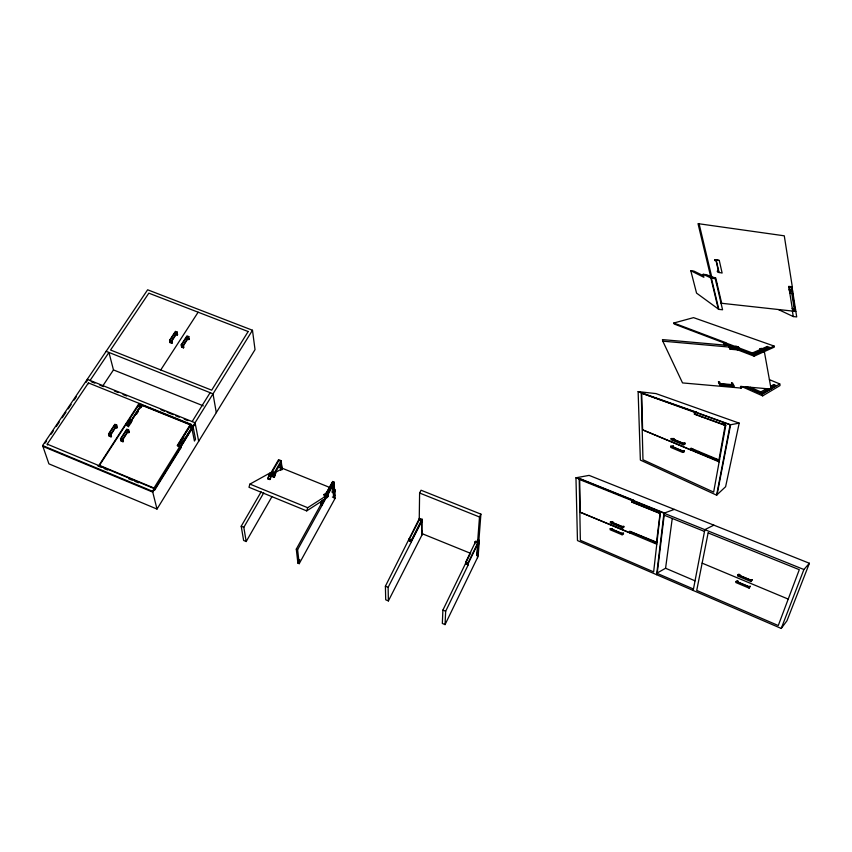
<?xml version="1.0" encoding="UTF-8"?>
<svg xmlns="http://www.w3.org/2000/svg" width="852" height="852" viewBox="0 0 852 852"><rect width="100%" height="100%" fill="white"/><g stroke="black" fill="none" stroke-linecap="round" stroke-linejoin="round"><path stroke-width="1.28" d="M422.592 533.767L388.384 600.926L385.711 599.808L385.402 586.197L419.493 518.176M419.94 518.591L409.248 539.423L409.237 540.573L411.473 541.712L388.129 587.326L388.384 600.926M411.484 540.338L422.166 519.251L411.484 540.338L409.248 539.423M182.562 443.189L182.914 442.39M183.031 442.529L182.69 443.242M190.124 426.841L190.475 426.021M192.659 426.927L192.328 427.715M475.288 541.904L477.535 543.054L478.899 540.253L480.901 514.139L421.058 490.23L419.61 493.02L419.237 519.496L421.463 520.167M325.368 496.929L324.708 495.917M421.9 535.131L421.644 521.637L411.473 541.489M477.621 540.913L477.557 541.659M612.492 528.591L610.213 528.698L610.181 529.774L622.077 534.768L623.398 534.257L623.462 533.182L621.523 533.192L611.438 528.964L612.492 528.591L612.46 529.39M612.737 521.786L610.437 521.871L610.394 522.968L622.429 527.984L623.77 527.495L623.824 526.398L621.864 526.387L611.672 522.148L612.737 521.786L612.705 522.574M325.464 494.597L325.123 495.363L325.379 494.49M325.901 494.746L325.645 495.438M327.732 496.418L327.999 495.555M334.889 491.263L334.559 492.019M470.719 552.831L442.891 610.096L442.337 623.462L445.053 624.601L478.132 556.303L479.335 540.669L477.525 539.934M445.053 624.601L445.66 611.246L468.227 564.855L468.334 563.268L465.597 562.16L467.865 563.31L467.791 564.439L465.512 563.513M673.453 446.118L670.79 446.203L670.737 447.406L682.622 452.433L684.262 451.88L684.358 450.687L682.175 450.719L672.1 446.48L673.453 446.118L673.399 447.023M673.868 438.556L671.163 438.556L671.099 439.802L683.24 444.808L684.901 444.35L684.997 443.115L682.771 443.061L672.494 438.855L673.868 438.556L673.826 439.398M140.718 406.883L141.091 406.063M421.921 522.095L422.166 521.403M421.761 531.776L422.091 530.966M422.155 531.02L421.846 531.786M622.077 534.768L622.13 533.693L623.462 533.182M622.429 527.984L622.492 526.887L623.824 526.398M629.639 532.628L630.182 531.648L630.107 532.819L579.829 512.073L656.775 544.204M580.265 512.02L579.679 479.548L632.216 500.699L632.131 501.998L631.737 500.497L632.812 500.188M630.555 533.256L630.64 531.84L656.935 542.799M180.049 442.06L180.411 441.368M474.649 544.311L474.841 541.723L477.557 542.82L478.92 540.019M477.535 543.054L479.506 516.994L480.901 514.139M477.61 544.258L476.758 555.6L477.738 553.395M477.237 554.609L478.185 542.106M477.716 553.619L478.675 541.105L467.865 563.31M477.461 557.687L478.654 542.064M682.622 452.433L682.718 451.23L684.358 450.687M683.24 444.808L683.336 443.551L684.997 443.115M325.464 495.449L325.815 494.671M327.977 495.566L327.647 496.375M690.759 449.813L691.26 448.376M695.445 414.061L694.38 413.891L694.54 412.315L695.85 412.293L641.705 393.198L642.61 429.845L691.228 450.005L691.728 448.567M694.902 414.083L695.062 412.496L641.705 393.198M641.247 392.729L696.915 412.347L695.615 412.368L695.424 414.274L725.787 425.318L713.646 492.126L642.972 459.76L641.247 392.729L638.127 391.6L640.363 460.08L716.596 495.161L725.606 486.726L739.195 423.135L655.955 393.592L638.127 391.6M128.78 421.197L129.163 420.505M477.823 544.684L478.153 543.864M478.206 543.97L477.897 544.694M477.482 553.449L477.237 553.768M692.527 448.897L691.228 450.005M695.701 451.4L692.314 449.994L692.836 449.015M131.24 422.198L131.219 421.346L130.846 422.166M138.663 405.914L139.046 405.232M141.123 406.905L141.496 406.223M660.098 513.277L656.487 542.373L657.009 542.128M695.669 451.72L695.818 450.399M656.626 574.706L663.953 513.202L674.337 509.389M657.254 572.97L664.187 515.194M698.214 451.39L698.054 452.71L698.885 452.38L716.404 459.622M698.885 452.38L698.991 451.56M180.464 442.231L180.826 441.538M477.535 541.499L477.567 540.786M693.464 589.02L656.796 573.226L665.572 568.252L672.249 518.442M716.298 460.261L716.521 458.94M725.787 425.318L725.158 425.436L718.971 459.792L719.578 459.452M719.184 461.028L719.407 459.792L719.173 461.113M693.187 590.468L704.838 529.656L713.848 525.151M716.596 495.161L730.121 424.828L739.195 423.135M717.054 494.735L730.59 424.743L696.276 412.357M271.628 473.478L271.969 472.817M325.549 496.759L324.612 497.44M655.774 543.299L654.986 542.458M736.085 581.49L735.808 582.523L749.11 588.114L750.261 586.304L748.588 586.474L737.31 581.746L738.002 581.171L736.991 580.744L736.085 581.49L749.419 587.071L750.261 586.304M737.853 574.908L737.566 575.973L751.038 581.586L752.199 579.775L750.505 579.924L739.089 575.164L739.781 574.61L738.759 574.184L737.853 574.908L751.357 580.521L752.199 579.775M737.789 581.948L738.002 581.171M739.568 575.366L739.781 574.61M749.11 588.114L749.419 587.071M751.038 581.586L751.357 580.521M272.406 473.723L270.254 472.849L249.934 484.096L248.976 487.259L306.699 510.891L325.485 498.761L326.454 495.662L324.101 494.884M267.816 478.824L269.094 475.608L273.077 473.392L275.068 474.202L271.096 476.417L270.18 479.442L267.816 478.824L268.998 474.915L273.705 472.306M269.818 479.644L271.011 475.735L275.697 473.116L272.31 471.699M275.697 473.116L274.514 477.003L272.161 476.396L274.152 477.205L275.068 474.202M306.699 510.891L307.689 507.707L326.454 495.662M325.315 498.867L326.284 495.768L323.664 494.703L327.807 492.062M140.825 406.926L141.176 406.116M190.688 425.595C191.359 426.927 193.372 426.043 190.741 426.245M781.241 628.446L803.905 569.519L809.4 563.268L589.094 475.384L575.963 477.791L577.464 540.562L781.241 628.446L786.971 620.757L809.4 563.268M325.294 497.195L324.814 497.44L325.507 496.897M141.475 406.809L141.592 406.308M467.791 564.439L479.335 540.669M477.578 544.716L478.547 542.713M477.493 545.855L478.462 543.864M476.854 554.258L477.823 552.277M465.586 562.384L475.938 540.967M332.397 497.014L333.675 497.536L334.719 495.64L333.803 482.637L332.504 482.115L325.07 495.534M325.134 495.15L332.695 481.497L333.995 482.019L335.145 498.282L299.212 563.673L297.902 563.129L299.797 559.689M332.046 492.264L334.197 493.138L335.166 490.049L333.015 489.186M334.197 493.138L335.166 490.049M333.803 482.637L322.045 503.894L320.714 503.127L321.971 500.848M320.735 503.362L322.588 500.007M297.902 563.129L296.294 549.146L322.727 501.125M327.125 493.17L330.906 486.354M322.045 503.894L333.995 482.019M299.212 563.673L297.614 549.7L332.834 485.747L331.534 485.225M328.339 494.437L327.37 497.547L328.339 494.437L326.167 493.553L326.263 494.735M261.17 491.796L241.212 526.248L243.619 540.456L246.185 541.531L271.916 496.705M273.961 473.424L281.149 460.687L278.593 459.654L270.798 473.094M274.845 473.35L280.02 464.404L280.745 470.379L281.82 468.472L279.701 467.61M246.185 541.531L243.821 527.335L263.747 492.85M271.181 473.648L278.828 460.453L280.958 461.315L281.969 469.665M724.583 424.211L724.37 423.38M157.002 509.07L255.025 349.639L252.48 330.246L147.641 289.797L42.6 445.543L48.915 463.85L157.002 509.07L152.529 491.274L154.201 488.579L47.222 444.137L88.427 382.921L190.976 424.307L190.827 425.723M177.631 445.766L179.953 446.246L180.326 447.95L154.425 489.687M195.225 423.614L180.496 447.332L180.241 446.118L178.089 445.021L190.976 424.307M178.143 445.266L190.795 424.914L192.871 425.755L195.545 439.206L194.426 441.027L191.743 427.587L189.655 426.745M178.963 445.085L180.336 442.87M182.413 439.536L183.787 437.321M252.48 330.246L180.603 446.043L180.965 447.747L154.617 490.251L154.01 488.026L179.953 446.246M180.241 446.118L192.871 425.755M192.999 426.373L180.784 446.895M154.404 489.421L152.732 492.115L42.898 446.405M192.147 421.58L210.125 392.676M121.08 440.985L121.112 438.567L126.394 430.377L128.311 431.155L128.748 432.837L129.216 432.102L128.652 429.93L126.746 429.142L120.494 438.823L121.08 440.985L122.997 441.762L123.029 439.355L128.311 431.155M188.484 337.818L183.585 345.422L183.478 347.872L181.614 347.137L181.721 344.698L186.631 337.094L188.484 337.818L188.814 339.575L186.961 338.851M122.997 441.762L122.411 439.6L128.652 429.93M183.478 347.872L183.042 345.603L188.835 336.615L186.971 335.89L181.178 344.868L181.614 347.137M188.814 339.575L188.835 336.615M98.821 465.575L139.1 403.369L139.749 405.861M160.74 369.949L198.133 312.205M126.692 425.404L126.373 424.168L139.334 404.146L141.379 404.977L141.677 406.223L140.516 408.023L140.218 406.777L138.162 405.946M127.896 425.489L126.075 424.285L99.482 465.362L154.01 488.026M126.373 424.168L128.428 425.01L141.549 404.359L141.762 405.232L139.483 404.775M128.428 425.01L141.379 404.977M129.44 425.169L130.825 423.029M136.363 414.455L138.439 411.239M111.069 436.874L111.09 434.456L116.404 426.298L114.498 425.521L109.184 433.679L109.162 436.086L111.069 436.874L110.472 434.712L116.745 425.063L114.839 424.285L108.555 433.924L109.162 436.086M114.956 427.203L116.852 427.981L116.745 425.063M171.88 343.313L171.976 340.875L176.907 333.292L175.054 332.578L170.123 340.15L170.027 342.589L171.88 343.313L171.422 341.045L177.248 332.099L175.395 331.375L169.569 340.321L170.027 342.589M175.405 334.335L177.259 335.06L177.248 332.099M102.783 385.935L113.465 369.917L108.939 352.44L90.088 380.439M45.124 443.093L46.615 440.889M51.077 434.264L53.314 430.952M56.285 426.543L59.257 422.123M62.239 417.714L65.955 412.198M68.192 408.885L71.163 404.466M74.135 400.057L76.371 396.744M86.041 382.399L87.532 380.194L87.277 379.31L195.065 422.752L198.686 441.272M655.912 543.235L654.325 542.49L655.71 543.342M724.775 424.158L724.519 423.359M189.858 426.692L190.06 425.851L189.708 426.671M657.872 511.402L658.532 512.371L659.022 511.807M131.048 422.145L131.623 421.516M735.808 346.849L736.948 347.115M270.127 474.159L271.032 474.127M659.182 512.382L659.118 511.711M334.815 491.157L334.474 491.977M270.936 473.893L270.414 473.978M190.933 425.627C193.542 425.734 190.198 424.466 190.795 426.49M324.186 496.056L324.868 495.811M723.103 423.125L724.402 424.264M741.591 386.488L762.668 395.871L780.006 385.562L779.761 383.933L769.409 379.651M745.713 386.851L762.306 394.199L779.761 383.933M770.251 389.013L762.061 393.816L746.469 386.914M771.017 388.565L776.14 385.562L773.659 384.529L770.613 386.286M768.589 389.992L767.588 389.566L761.166 393.315L760.857 391.92L750.25 387.255M770.858 387.66L773.893 385.892L774.873 386.307M760.857 391.92L766.47 388.682M273.769 473.371L282.672 468.419L330.523 487.77M192.552 426.852L192.211 427.683M477.237 541.734L476.204 541.478M477.216 541.968L476.108 541.584M421.186 519.102L420.27 518.964M421.186 519.337L420.068 518.9M656.988 542.362L629.734 531.222M730.313 347.052L754.137 356.179L774.287 347.115L774.127 346.072L693.539 317.636L673.783 323.025L674.209 324.026L725.68 343.58M729.046 345.614L753.903 355.092L774.127 346.072M761.475 351.258L760.091 350.747L759.75 348.979L762.551 350.002L764.02 349.352L764.148 350.065M738.652 349.032L752.604 354.049L760.091 350.747M763.605 349.203L767.386 347.531L768.749 348.021M738.737 347.818L752.369 352.973L759.888 349.693M762.178 348.681L767.205 346.487L769.974 347.478L753.647 354.741L723.518 343.516L723.827 344.57L725.382 345.166M759.75 348.979L761.23 348.34L764.02 349.352M734.467 347.435L734.275 346.721L736.959 347.744L738.556 347.105L739.014 348.883M734.275 346.721L735.883 346.093L738.556 347.105M734.381 347.126L725.766 343.846L725.776 342.674L673.783 323.025M735.883 346.711L736.991 346.934M632.642 501.849L631.63 502.062L659.746 513.405M632.216 500.699L633.803 500.316L580.446 478.867L575.963 477.791M191.157 425.233L139.909 404.487M579.679 479.548L580.915 479.314L664.453 513.021M642.685 429.877L719.141 461.869M723.295 423.061L724.062 423.125M788.771 286.687L792.371 287.23L784.277 235.812L698.022 223.639L710.834 277.305L715.062 277.741M790.677 287.337L792.062 287.443L796.705 316.912L793.276 316.561L778.515 309.606M695.434 414.168L694.348 414.21L725.158 425.436M695.573 412.496L695.062 412.496M729.962 347.115L728.961 345.486L662.441 339.597L662.792 341.162L729.962 347.115L730.462 348.905L729.866 348.851M730.569 347.712L732.464 347.882M737.726 349.895L729.962 349.203L728.353 345.433M741.89 350.257L742.859 350.342M757.971 351.684L760.091 351.876M763.104 352.142L764.457 352.259L771.113 389.087L740.473 386.393L740.952 388.065M718.46 381.771L719.546 381.866L720.334 383.592L732.432 384.657L731.538 382.921L732.613 383.017L734.2 386.584L719.94 385.328L718.46 381.771L718.918 383.091M733.796 385.264L719.482 384.007L719.94 385.328M740.558 386.67L741.485 388.107L682.537 382.921L662.792 341.162M741.251 387.287L741.623 387.277A6.976 3.866 21.8 0 0 741.357 386.52M703.518 275.792L693.858 271.085L690.791 270.712L696.553 293.109L718.832 309.382L722.571 309.766L715.286 278.668L713.965 278.061M792.669 310.873L795.896 311.321M721.037 303.216L792.701 311.087L788.728 286.368L792.296 286.794M792.275 308.435L795.566 309.223L792.328 308.765M789.761 292.843L793.063 293.29M789.24 289.552L791.199 289.776L791.338 290.649L792.711 291.107L789.41 290.649M789.378 290.425L791.338 290.649M714.7 278.402L713.838 278.306A5.442 3.291 22.6 0 1 711.803 278.061L710.856 277.954L718.257 308.957M690.791 270.712L703.89 277.294L703.156 274.301L711.409 278.221L715.286 278.668M788.909 287.507L791.54 287.816L792.03 290.873M703.156 274.301L706.723 274.727L710.643 276.538M717.363 271.16L718.534 271.596L716.095 260.957L714.934 260.616L714.711 259.658L719.28 260.467L722.123 273.055L717.576 272.097L717.363 271.16L718.46 271.287M714.711 259.658L719.28 260.467M788.835 287.081A4.888 2.982 20.4 0 0 789.346 287.188L789.548 287.22M658.181 511.402L658.713 511.466M270.766 474L271.33 474.138M324.782 495.928L325.389 496.716M790.826 287.049L792.062 287.443M789.165 289.105L791.199 289.776M639.043 391.707L642.163 393.251M695.615 412.368L730.121 424.828M725.457 342.792L735.042 346.423M723.518 343.516L728.609 345.454M175.853 333.654L177.695 334.378M187.408 338.169L189.261 338.894M170.123 340.15L171.976 340.875M181.721 344.698L183.585 345.422M169.569 340.321L171.422 341.045M181.178 344.868L183.042 345.603M170.475 341.908L172.328 342.632M182.062 346.445L183.925 347.179M106.138 351.333L213.011 393.826L216.291 412.634M113.465 369.917L203.309 405.85M419.61 493.02L479.506 516.994M576.591 477.674L579.839 479.516M803.905 569.519L632.727 500.635L632.621 502.201L660.279 513.341L653.644 571.873L580.361 540.317L579.211 479.101M663.74 515.013L704.497 531.446M91.196 381.675L94.87 383.155M99.769 385.125L103.433 386.606M114.456 391.047L118.13 392.527M123.018 394.508L126.692 395.988M160.964 409.801L164.628 411.282M167.077 412.262L173.201 414.732M175.65 415.723L179.325 417.203M184.213 419.173L187.887 420.654M139.632 405.392L141.677 406.223M419.237 519.262L421.91 520.348L421.697 533.501L470.261 553.204M331.96 491.082L334.112 491.955M333.441 495.118L334.719 495.64M333.867 497.76L335.145 498.282M270.073 472.945L272.225 473.818M268.998 474.915L271.011 475.735M269.094 475.608L271.096 476.417M129.451 419.418L131.506 420.249L131.815 421.495M181.146 440.431L183.233 441.283L183.5 442.507M128.269 421.239L130.324 422.081L130.644 423.316L128.588 422.475M268.178 478.622L270.18 479.442M128.364 424.754L125.894 423.753L126.352 425.478M178.089 445.021L180.603 446.043M320.714 503.127L322.024 503.66M408.8 539.007L411.484 540.104M125.84 424.647L128.311 425.659L141.73 404.892L190.337 424.498L177.216 445.596L179.719 446.618L180.091 448.322M320.831 504.544L322.141 505.076M127.172 425.819L128.748 426.245M179.303 447.066L180.965 447.747M320.853 504.778L322.162 505.311M408.79 540.626L411.473 541.712M465.501 563.736L468.227 564.855M115.435 426.469L117.331 427.246M127.31 431.314L129.216 432.102M249.934 484.096L307.689 507.707M671.163 438.556L683.336 443.551M109.184 433.679L111.09 434.456M121.112 438.567L123.029 439.355M108.555 433.924L110.472 434.712M120.494 438.823L122.411 439.6M109.642 435.351L111.548 436.128M121.559 440.239L123.476 441.027M690.919 448.227L719.056 459.984M692.751 449.845L695.743 451.081M698.47 452.54L716.351 459.942M692.282 450.25L719.226 461.411M97.895 465.927L101.58 467.46M104.029 468.483L107.725 470.016M128.609 478.696L132.294 480.219M134.754 481.242L138.439 482.775M610.437 521.871L622.492 526.887M702.133 563.14L788.217 599.094M241.212 526.248L243.821 527.335M296.294 549.146L297.614 549.7M385.402 586.197L388.129 587.326M442.891 610.096L445.66 611.246M42.6 445.543L152.529 491.274M610.213 528.698L622.13 533.693M670.79 446.203L682.718 451.23M665.572 568.252L695.03 580.83M769.005 388.906L769.835 389.257M794.735 311.204L795.278 311.449L792.403 311.14L793.276 316.561M710.717 276.847L715.712 277.816L721.761 303.685M720.813 301.768L720.835 301.778A1.853 1.097 22.3 0 1 721.069 302.567M716.415 282.885L716.394 282.875A1.96 1.171 22.5 0 1 716.638 283.705M732.145 384.625L731.538 382.921M47.222 444.137L47.52 444.989M88.427 382.921L88.672 383.805M116.404 426.298L116.852 427.981M736.959 347.744L737.15 348.457M128.13 425.127L128.577 426.852M748.77 387.127L748.983 387.926M711.409 278.221L718.832 309.382M699.045 223.554L711.942 277.827M716.212 260.073L719.109 272.693M752.369 352.973L752.604 354.049M753.903 355.092L754.137 356.179M762.306 394.199L762.668 395.871M180.262 443.509L179.996 442.284L182.083 443.136L182.349 444.361M190.795 424.914L191.04 426.149M176.907 333.292L177.259 335.06M767.439 388.768L767.588 389.566M762.551 350.002L762.689 350.715M767.205 346.487L767.386 347.531M773.659 384.529L773.893 385.892M789.751 290.766L790.102 292.96M792.669 308.914L793.01 311.023M792.392 293.216L794.884 308.925M791.742 293.141L794.202 308.637M274.45 472.572L274.6 473.776M281.149 460.687L282.214 469.558M332.695 481.497L333.238 488.995M333.42 491.498L333.771 496.503M332.504 482.115L333.675 497.536M580.446 478.867L580.457 479.399M730.153 346.785A4.91 2.812 22.1 0 1 730.579 348.021M790.677 287.358A6.156 3.759 20.4 0 1 789.548 287.209M724.775 425.02A1.661 0.884 22.1 0 1 723.742 424.679M702.005 416.724A1.576 0.852 22.6 0 1 701.004 416.404M138.684 404.881C138.993 407.245 141.453 403.678 139.653 405.477C137.619 404.945 141.773 403.603 138.695 404.817M708.129 532.915L696.723 590.425L778.27 625.528L799.293 569.679L708.129 532.915M248.166 331.534L211.679 390.184L110.568 350.023L148.834 293.163L248.166 331.534M762.508 349.331L761.262 349.075L762.519 349.288"/></g></svg>
